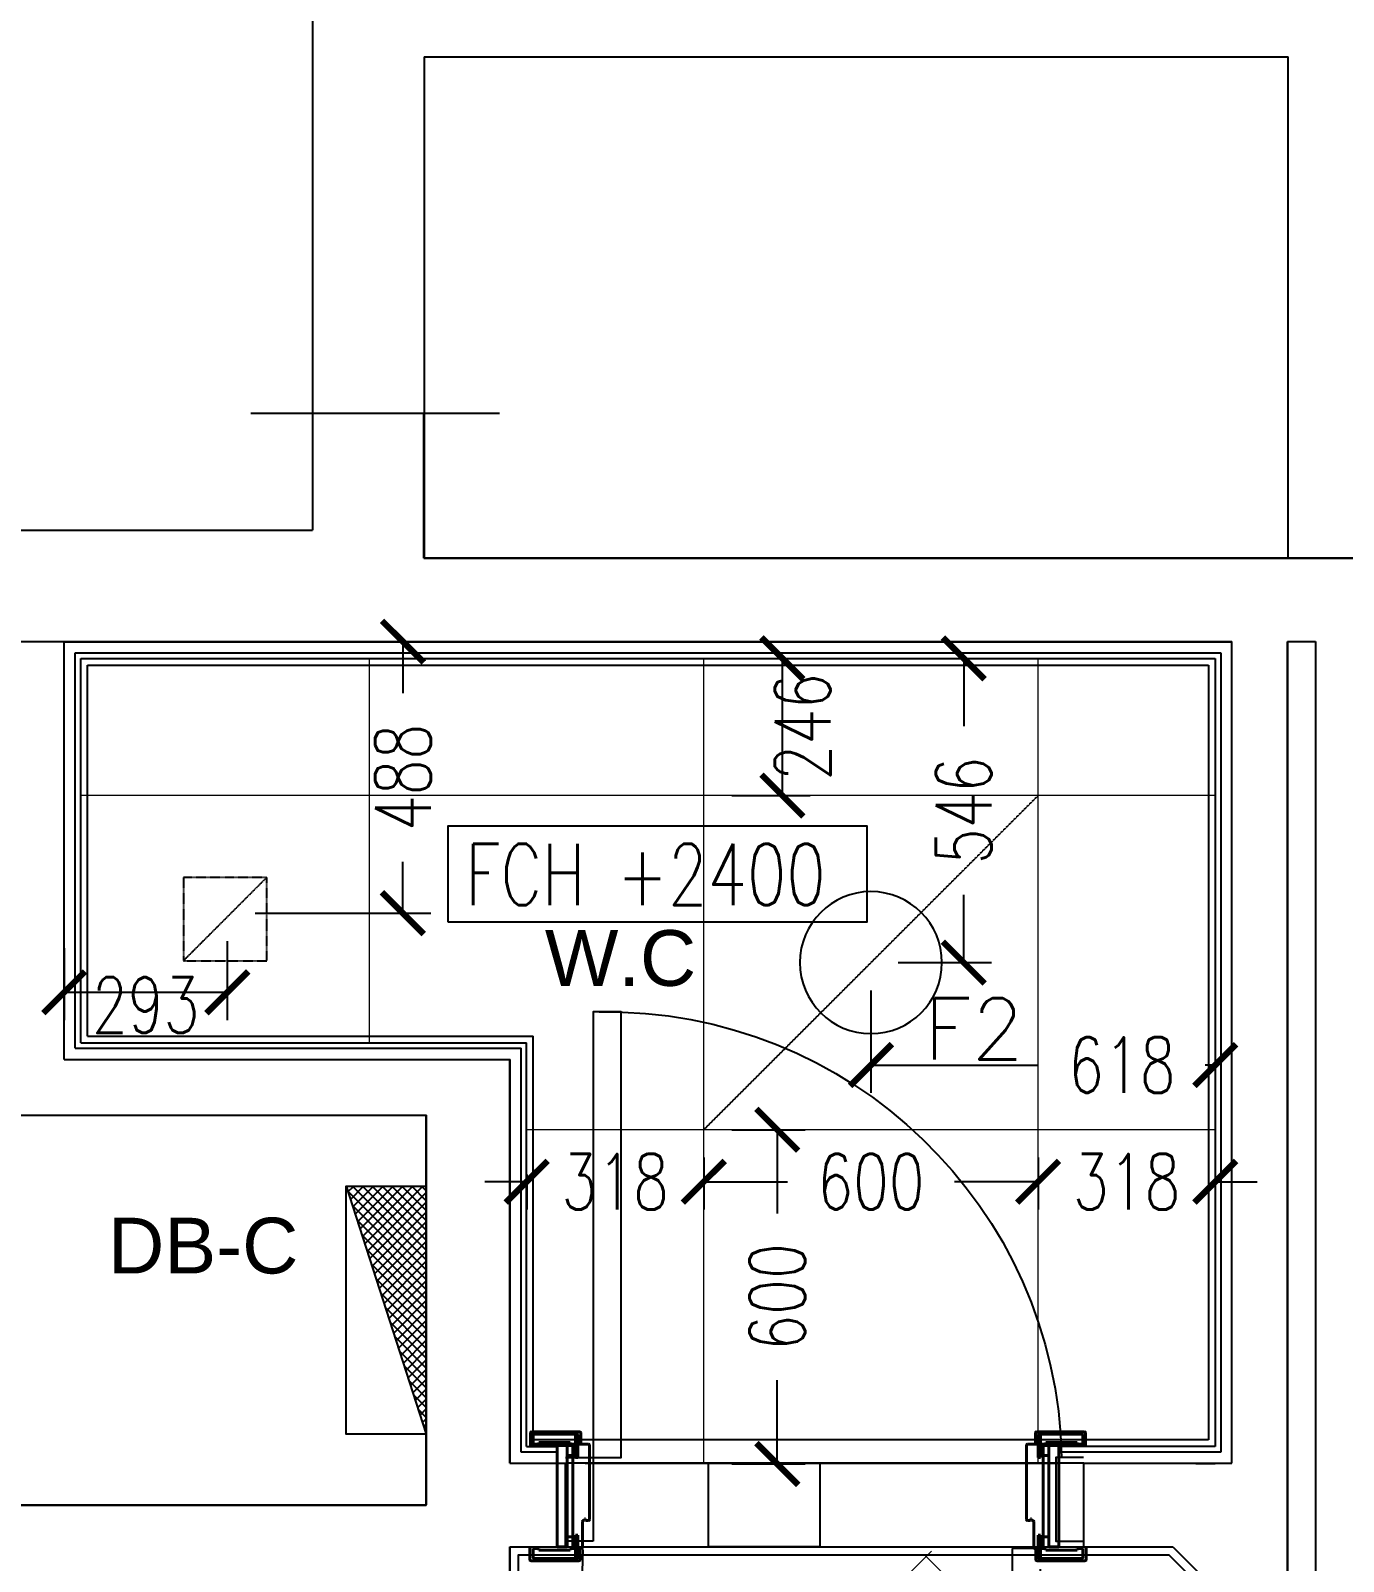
# Model space of a CAD drawing. Header units: millimetres. Extents: x 186805 to 449048, y 2167 to 51540.
# Drawn here: x 303588 to 305944, y 18431 to 21179 of the extents above; entities that cross this region are included whole.
import ezdxf
from ezdxf.enums import TextEntityAlignment as Align

# ---------------------------------------------------------------- set-up
doc = ezdxf.new("R2010")
doc.units = ezdxf.units.MM
for name, pattern in [('BC$0$DASHED', [0.75, 0.5, -0.25]), ('DASHED', [0.75, 0.5, -0.25]), ('HIDDEN2', [0.1875, 0.125, -0.0625]), ('TYPICAL.FLR HVAC DUCTING_xref(NID-R5-MO)$0$TYPICAL FLR.-HVAC_xref$0$HIDDEN', [0.375, 0.25, -0.125])]:
    doc.linetypes.add(name, pattern=pattern)
doc.layers.get('0').update_dxf_attribs({"linetype": 'CONTINUOUS'})
doc.layers.get('Defpoints').update_dxf_attribs({"linetype": 'CONTINUOUS'})
for name, color, linetype, lineweight in [('0-60x60-C', 3, 'CONTINUOUS', 13), ('1', 130, 'CONTINUOUS', 40), ('wall', 4, 'CONTINUOUS', 25)]:
    doc.layers.add(name, color=color, linetype=linetype, lineweight=lineweight)
for name, color, linetype in [('0TG-text', 4, 'CONTINUOUS'), ('A-ABOVE DOOR', 1, 'HIDDEN2'), ('a-door', 4, 'CONTINUOUS'), ('a-hatch shaft', 7, 'CONTINUOUS'), ('a-wall', 140, 'CONTINUOUS'), ('BC-TILES', 2, 'CONTINUOUS'), ('Carcass', 77, 'DASHED'), ('dimension', 7, 'CONTINUOUS'), ('DOOR', 3, 'CONTINUOUS'), ('E-ARMATUR', 2, 'CONTINUOUS'), ('E-POWER', 5, 'CONTINUOUS'), ('MEP', 16, 'CONTINUOUS'), ('SHADOW LINE', 151, 'CONTINUOUS'), ('TEXT', 3, 'CONTINUOUS')]:
    doc.layers.add(name, color=color, linetype=linetype)
doc.layers.add('D-ACC-150MM THICK', color=7, linetype='CONTINUOUS', true_color=0x309d2a)
doc.styles.add('BW.B$0$SAS', font='sanss___.ttf')
doc.styles.add('ROMANS_075', font='romans.shx', dxfattribs={"width": 0.75})
doc.dimstyles.new('ARCH_1-50B$0', dxfattribs={"dimscale": 1000, "dimtxt": 0.11, "dimasz": 0.075, "dimexe": 0.05, "dimexo": 0.05, "dimgap": 0.055, "dimtad": 0, "dimdec": 0, "dimrnd": 1, "dimzin": 12, "dimdsep": 46, "dimtxsty": 'ROMANS_075', "dimblk1": 'ARCHTICK', "dimblk2": 'ARCHTICK', "dimsah": 1, "dimcen": 0.07, "dimclrd": 9, "dimclre": 9, "dimadec": 0, "dimazin": 0, "dimtfac": 1, "dimtdec": 0, "dimtofl": 0, "dimtmove": 0, "dimatfit": 3, "dimldrblk": 'ARCHTICK', "dimfxl": 0.05, "dimtolj": 1, "dimtzin": 12, "dimarcsym": 0})

# ---------------------------------------------------------------- blocks, each defined once
blk = doc.blocks.new('A$C7C4A1575')
at = {"layer": 'A-ABOVE DOOR', "color": 8}
for p, q in [((74049.4, 33075), (74979.4, 33075)), ((74979.4, 32925), (74049.4, 32925))]:
    blk.add_line(p, q, dxfattribs=at)
at = {"layer": 'a-door', "color": 8}
for points in [[(74048.7, 32915), (74148.7, 32915), (74148.7, 32115), (74098.7, 32115), (74098.7, 33065)], [(74098.7, 33065), (74048.7, 33065)], [(74978.7, 32915), (74928.7, 32915), (74928.7, 33065), (74978.7, 33065)]]:
    blk.add_lwpolyline(points, dxfattribs=at)
blk.add_arc((74123.3, 32931.1), 816.3, 269.0247, 358.8665, dxfattribs=at)
at = {"layer": 'a-wall', "color": 8}
for p, q in [((75138.8, 33075), (76428.8, 34365)), ((73949.4, 33150), (73949.4, 33075)), ((75345.1, 33139.8), (75345.1, 31450)), ((75395.1, 31450), (75395.1, 33119.1)), ((73949.4, 33075), (74049.4, 33075)), ((74049.4, 33075), (74049.4, 32925)), ((74979.4, 33075), (74979.4, 32925)), ((74979.4, 33075), (75138.8, 33075)), ((72999.4, 33000), (73799.4, 33000)), ((73799.4, 33000), (73799.4, 32300)), ((73949.4, 32925), (73949.4, 32200)), ((73949.4, 32925), (74049.4, 32925)), ((74979.4, 32925), (75245.1, 32925)), ((75245.1, 32925), (75245.1, 31450)), ((72999.4, 32300), (73799.4, 32300)), ((73149.4, 32200), (73149.4, 31450)), ((73149.4, 32200), (73949.4, 32200)), ((73149.4, 31450), (75245.1, 31450)), ((75345.1, 31450), (75395.1, 31450)), ((73795.1, 30400), (73795.1, 31300)), ((73795.1, 31300), (75346.1, 31300)), ((75346.1, 31300), (75346.1, 30400)), ((72777.6, 31250), (73595.1, 31250)), ((73595.1, 29890), (73595.1, 31250)), ((73795.1, 30400), (75346.1, 30400))]:
    blk.add_line(p, q, dxfattribs=at)
blk = doc.blocks.new('A$C32DD6ECA')
at = {"layer": '0-60x60-C', "color": 16, "xscale": 0.04183124983683228, "yscale": 0.04183124983683228, "zscale": 0.04183124983683228, "rotation": 180}
blk.add_blockref('A$C7C4A1575', (4397.08, 2202.64), dxfattribs=at)
blk = doc.blocks.new('_ArchTick')
at = {"color": 0, "linetype": 'ByBlock', "const_width": 0.15}
blk.add_lwpolyline([(-0.5, -0.5), (0.5, 0.5)], dxfattribs=at)
blk = doc.blocks.new('*D137')
at = {"layer": 'Defpoints', "color": 0, "transparency": 16777216}
for p in [(-571499.7, -203690.4), (-571817.6, -203720.5), (-571817.6, -203783.7)]:
    blk.add_point(p, dxfattribs=at)
at = {"layer": 'dimension', "color": 9, "lineweight": -2, "transparency": 16777216}
for p, q in [((-571499.7, -203740.4), (-571499.7, -203833.7)), ((-571817.6, -203770.5), (-571817.6, -203833.7)), ((-571817.6, -203783.7), (-571892.6, -203783.7)), ((-571499.7, -203783.7), (-571424.7, -203783.7))]:
    blk.add_line(p, q, dxfattribs=at)
at = {"layer": 'dimension', "color": 9, "lineweight": -2, "transparency": 16777216, "xscale": 75, "yscale": 75, "zscale": 75}
blk.add_blockref('_ArchTick', (-571817.6, -203783.7), dxfattribs=at)
at = {"layer": 'dimension', "color": 9, "lineweight": -2, "transparency": 16777216, "xscale": 75, "yscale": 75, "zscale": 75, "rotation": 180}
blk.add_blockref('_ArchTick', (-571499.7, -203783.7), dxfattribs=at)
at = {"layer": 'dimension', "color": 0, "transparency": 16777216, "insert": (-571658.7, -203783.7), "char_height": 100, "attachment_point": 5, "style": 'ROMANS_075'}
blk.add_mtext('\\A1;318', dxfattribs=at)
blk = doc.blocks.new('*D138')
at = {"layer": 'Defpoints', "color": 0, "transparency": 16777216}
for p in [(-571499.7, -203690.4), (-570899.7, -203690.4), (-570899.7, -203783.7)]:
    blk.add_point(p, dxfattribs=at)
at = {"layer": 'dimension', "color": 9, "lineweight": -2, "transparency": 16777216}
for p, q in [((-571499.7, -203740.4), (-571499.7, -203833.7)), ((-570899.7, -203740.4), (-570899.7, -203833.7)), ((-571499.7, -203783.7), (-571349.4, -203783.7)), ((-570899.7, -203783.7), (-571050.1, -203783.7))]:
    blk.add_line(p, q, dxfattribs=at)
at = {"layer": 'dimension', "color": 9, "lineweight": -2, "transparency": 16777216, "xscale": 75, "yscale": 75, "zscale": 75, "rotation": 180}
blk.add_blockref('_ArchTick', (-571499.7, -203783.7), dxfattribs=at)
at = {"layer": 'dimension', "color": 9, "lineweight": -2, "transparency": 16777216, "xscale": 75, "yscale": 75, "zscale": 75}
blk.add_blockref('_ArchTick', (-570899.7, -203783.7), dxfattribs=at)
at = {"layer": 'dimension', "color": 0, "transparency": 16777216, "insert": (-571199.7, -203783.7), "char_height": 100, "attachment_point": 5, "style": 'ROMANS_075'}
blk.add_mtext('\\A1;600', dxfattribs=at)
blk = doc.blocks.new('*D139')
at = {"layer": 'Defpoints', "color": 0, "transparency": 16777216}
for p in [(-570899.7, -203690.4), (-570581.9, -203690.4), (-570899.7, -203783.7)]:
    blk.add_point(p, dxfattribs=at)
at = {"layer": 'dimension', "color": 9, "lineweight": -2, "transparency": 16777216}
for p, q in [((-570899.7, -203740.4), (-570899.7, -203833.7)), ((-570581.9, -203740.4), (-570581.9, -203833.7)), ((-570899.7, -203783.7), (-570974.7, -203783.7)), ((-570581.9, -203783.7), (-570506.9, -203783.7))]:
    blk.add_line(p, q, dxfattribs=at)
at = {"layer": 'dimension', "color": 9, "lineweight": -2, "transparency": 16777216, "xscale": 75, "yscale": 75, "zscale": 75}
blk.add_blockref('_ArchTick', (-570899.7, -203783.7), dxfattribs=at)
at = {"layer": 'dimension', "color": 9, "lineweight": -2, "transparency": 16777216, "xscale": 75, "yscale": 75, "zscale": 75, "rotation": 180}
blk.add_blockref('_ArchTick', (-570581.9, -203783.7), dxfattribs=at)
at = {"layer": 'dimension', "color": 0, "transparency": 16777216, "insert": (-570740.8, -203783.7), "char_height": 100, "attachment_point": 5, "style": 'ROMANS_075'}
blk.add_mtext('\\A1;318', dxfattribs=at)
blk = doc.blocks.new('*D140')
at = {"layer": 'Defpoints', "color": 0, "transparency": 16777216}
for p in [(-571499.7, -202844.1), (-571358.7, -202844.1), (-571499.7, -203090.4)]:
    blk.add_point(p, dxfattribs=at)
at = {"layer": 'dimension', "color": 9, "lineweight": -2, "transparency": 16777216}
for p, q in [((-571449.7, -202844.1), (-571308.7, -202844.1)), ((-571358.7, -203090.4), (-571358.7, -202844.1)), ((-571449.7, -203090.4), (-571308.7, -203090.4))]:
    blk.add_line(p, q, dxfattribs=at)
at = {"layer": 'dimension', "color": 9, "lineweight": -2, "transparency": 16777216, "xscale": 75, "yscale": 75, "zscale": 75}
for p, rotation in [((-571358.7, -202844.1), 90), ((-571358.7, -203090.4), 270)]:
    blk.add_blockref('_ArchTick', p, dxfattribs=dict(at, rotation=rotation))
at = {"layer": 'dimension', "color": 0, "transparency": 16777216, "insert": (-571322.4, -202967.2), "char_height": 100, "attachment_point": 5, "rotation": 90, "style": 'ROMANS_075'}
blk.add_mtext('\\A1;246', dxfattribs=at)
blk = doc.blocks.new('*D141')
at = {"layer": 'Defpoints', "color": 0, "transparency": 16777216}
for p in [(-571499.7, -203690.4), (-571367.8, -203690.4), (-571499.7, -204290.4)]:
    blk.add_point(p, dxfattribs=at)
at = {"layer": 'dimension', "color": 9, "lineweight": -2, "transparency": 16777216}
for p, q in [((-571449.7, -203690.4), (-571317.8, -203690.4)), ((-571367.8, -203690.4), (-571367.8, -203840.7)), ((-571367.8, -204290.4), (-571367.8, -204140)), ((-571449.7, -204290.4), (-571317.8, -204290.4))]:
    blk.add_line(p, q, dxfattribs=at)
at = {"layer": 'dimension', "color": 9, "lineweight": -2, "transparency": 16777216, "xscale": 75, "yscale": 75, "zscale": 75}
for p, rotation in [((-571367.8, -203690.4), 90), ((-571367.8, -204290.4), 270)]:
    blk.add_blockref('_ArchTick', p, dxfattribs=dict(at, rotation=rotation))
at = {"layer": 'dimension', "color": 0, "transparency": 16777216, "insert": (-571367.8, -203990.4), "char_height": 100, "attachment_point": 5, "rotation": 90, "style": 'ROMANS_075'}
blk.add_mtext('\\A1;600', dxfattribs=at)
blk = doc.blocks.new('*D161')
at = {"layer": 'Defpoints', "color": 0, "transparency": 16777216}
for p in [(-571199.7, -203390.4), (-570581.9, -203478.2), (-570581.9, -203574.2)]:
    blk.add_point(p, dxfattribs=at)
at = {"layer": 'dimension', "color": 9, "lineweight": -2, "transparency": 16777216}
for p, q in [((-571199.7, -203440.4), (-571199.7, -203624.2)), ((-570581.9, -203528.2), (-570581.9, -203624.2)), ((-571199.7, -203574.2), (-570899, -203574.2)), ((-570581.9, -203574.2), (-570599.7, -203574.2))]:
    blk.add_line(p, q, dxfattribs=at)
at = {"layer": 'dimension', "color": 9, "lineweight": -2, "transparency": 16777216, "xscale": 75, "yscale": 75, "zscale": 75, "rotation": 180}
blk.add_blockref('_ArchTick', (-571199.7, -203574.2), dxfattribs=at)
at = {"layer": 'dimension', "color": 9, "lineweight": -2, "transparency": 16777216, "xscale": 75, "yscale": 75, "zscale": 75}
blk.add_blockref('_ArchTick', (-570581.9, -203574.2), dxfattribs=at)
at = {"layer": 'dimension', "color": 0, "transparency": 16777216, "insert": (-570749.3, -203574.2), "char_height": 100, "attachment_point": 5, "style": 'ROMANS_075'}
blk.add_mtext('\\A1;618', dxfattribs=at)
blk = doc.blocks.new('*D162')
at = {"layer": 'Defpoints', "color": 0, "transparency": 16777216}
for p in [(-571216, -202844.1), (-571033.2, -202844.1), (-571200.7, -203390.3)]:
    blk.add_point(p, dxfattribs=at)
at = {"layer": 'dimension', "color": 9, "lineweight": -2, "transparency": 16777216}
for p, q in [((-571166, -202844.1), (-570983.2, -202844.1)), ((-571033.2, -202844.1), (-571033.2, -202965.8)), ((-571033.2, -203390.3), (-571033.2, -203268.6)), ((-571150.7, -203390.3), (-570983.2, -203390.3))]:
    blk.add_line(p, q, dxfattribs=at)
at = {"layer": 'dimension', "color": 9, "lineweight": -2, "transparency": 16777216, "xscale": 75, "yscale": 75, "zscale": 75}
for p, rotation in [((-571033.2, -202844.1), 90), ((-571033.2, -203390.3), 270)]:
    blk.add_blockref('_ArchTick', p, dxfattribs=dict(at, rotation=rotation))
at = {"layer": 'dimension', "color": 0, "transparency": 16777216, "insert": (-571033.2, -203117.2), "char_height": 100, "attachment_point": 5, "rotation": 90, "style": 'ROMANS_075'}
blk.add_mtext('\\A1;546', dxfattribs=at)
blk = doc.blocks.new('*D192')
at = {"layer": 'Defpoints', "color": 0, "transparency": 16777216}
for p in [(-572354.9, -202814.1), (-572039.7, -202814.1), (-572354.9, -203301.6)]:
    blk.add_point(p, dxfattribs=at)
at = {"layer": 'dimension', "color": 9, "lineweight": -2, "transparency": 16777216}
for p, q in [((-572304.9, -202814.1), (-571989.7, -202814.1)), ((-572039.7, -202814.1), (-572039.7, -202906.4)), ((-572039.7, -203301.6), (-572039.7, -203209.3)), ((-572304.9, -203301.6), (-571989.7, -203301.6))]:
    blk.add_line(p, q, dxfattribs=at)
at = {"layer": 'dimension', "color": 9, "lineweight": -2, "transparency": 16777216, "xscale": 75, "yscale": 75, "zscale": 75}
for p, rotation in [((-572039.7, -202814.1), 90), ((-572039.7, -203301.6), 270)]:
    blk.add_blockref('_ArchTick', p, dxfattribs=dict(at, rotation=rotation))
at = {"layer": 'dimension', "color": 0, "transparency": 16777216, "insert": (-572039.7, -203057.8), "char_height": 100, "attachment_point": 5, "rotation": 90, "style": 'ROMANS_075'}
blk.add_mtext('\\A1;488', dxfattribs=at)
blk = doc.blocks.new('f44')
at = {"layer": 'E-ARMATUR', "color": 16}
blk.add_circle((0, 0), 127.5, dxfattribs=at)
blk = doc.blocks.new('PANO')
at = {"layer": 'E-POWER'}
h = blk.add_hatch(dxfattribs=at)
h.set_pattern_fill('ANSI37', color=256, scale=100, angle=90, style=0)
h.set_pattern_definition([(315, (172775.662, 383044.559), (8.83883476, 8.83883476), []), (45, (172775.662, 383044.559), (-8.83883476, 8.83883476), [])])
h.paths.add_polyline_path([(222.5, -144), (222.5, -73.3), (4, -73.3)])
h.paths.add_polyline_path([(222.5, -73.3), (222.5, 0), (-222.5, 0), (4, -73.3)])
blk.add_line((222.5, -144), (-222.5, 0), dxfattribs=at)
blk.add_lwpolyline([(-222.5, 0), (-222.5, -144), (222.5, -144), (222.5, 0)], close=True, dxfattribs=at)
blk = doc.blocks.new('*D118')
at = {"layer": 'Defpoints', "color": 0, "transparency": 16777216}
for p in [(-572354.9, -203301.6), (-572647.6, -203314.1), (-572354.9, -203443.6)]:
    blk.add_point(p, dxfattribs=at)
at = {"layer": 'dimension', "color": 9, "lineweight": -2, "transparency": 16777216}
for p, q in [((-572647.6, -203364.1), (-572647.6, -203493.6)), ((-572354.9, -203351.6), (-572354.9, -203493.6)), ((-572647.6, -203443.6), (-572354.9, -203443.6))]:
    blk.add_line(p, q, dxfattribs=at)
at = {"layer": 'dimension', "color": 9, "lineweight": -2, "transparency": 16777216, "xscale": 75, "yscale": 75, "zscale": 75, "rotation": 180}
blk.add_blockref('_ArchTick', (-572647.6, -203443.6), dxfattribs=at)
at = {"layer": 'dimension', "color": 9, "lineweight": -2, "transparency": 16777216, "xscale": 75, "yscale": 75, "zscale": 75}
blk.add_blockref('_ArchTick', (-572354.9, -203443.6), dxfattribs=at)
at = {"layer": 'dimension', "color": 0, "transparency": 16777216, "insert": (-572501.3, -203466.4), "char_height": 100, "attachment_point": 5, "style": 'ROMANS_075'}
blk.add_mtext('\\A1;293', dxfattribs=at)
blk = doc.blocks.new('A$C35C014DB')
at = {"color": 9}
blk.add_lwpolyline([(10619.9, 12571.7), (12331.1, 14282.9), (11056.1, 15557.9), (9887.8, 15557.9), (9887.8, 15482.9), (9087.8, 15482.9), (9087.8, 14103.8), (9241, 13950.6), (9382.5, 14092), (9863.3, 13611.2), (9721.9, 13469.8)], close=True, dxfattribs=at)
at = {"layer": '0-60x60-C', "color": 1}
for p, q in [((9620.7, 16477.9), (9620.7, 17167.9)), ((10220.7, 15721.7), (10220.7, 17167.9)), ((10820.7, 15721.7), (10820.7, 17167.9)), ((11138.6, 16921.7), (9102.8, 16921.7)), ((11138.6, 16321.7), (9902.8, 16321.7)), ((10857.8, 15721.7), (10007.8, 15721.7)), ((11103.6, 15721.7), (11138.6, 15721.7)), ((10629.2, 15565), (9136.4, 14072.2)), ((10617.7, 15557.9), (12111.9, 14063.7))]:
    blk.add_line(p, q, dxfattribs=at)
at = {"layer": '1', "color": 8}
for p, q in [((9909.8, 15777.6), (9909.8, 15754.6)), ((9997.8, 15779.6), (9911.8, 15779.6)), ((9990.8, 15775.1), (9916.8, 15775.1)), ((9990.8, 15757.1), (9990.8, 15775.1)), ((9992.8, 15775.1), (9990.8, 15775.1)), ((9990.8, 15775.1), (9990.8, 15735.1)), ((9999.8, 15757.1), (9999.8, 15777.6)), ((10815.8, 15757.1), (10815.8, 15777.6)), ((10817.8, 15779.6), (10903.8, 15779.6)), ((10822.8, 15775.1), (10824.8, 15775.1)), ((10824.8, 15757.1), (10824.8, 15775.1)), ((10824.8, 15775.1), (10898.8, 15775.1)), ((10824.8, 15775.1), (10824.8, 15735.1)), ((10905.8, 15777.6), (10905.8, 15754.6)), ((9909.8, 15754.6), (9985.8, 15754.6)), ((9914.8, 15773.1), (9914.8, 15757.1)), ((9914.8, 15757.1), (9924.8, 15757.1)), ((9924.8, 15757.1), (9924.8, 15760.1)), ((9924.8, 15760.1), (9980.8, 15760.1)), ((9957.8, 15754.6), (9975.8, 15754.6)), ((9957.8, 15572.6), (9957.8, 15754.6)), ((9975.8, 15754.6), (9975.8, 15572.6)), ((9980.8, 15760.1), (9980.8, 15757.1)), ((9980.8, 15757.1), (9990.8, 15757.1)), ((9990.8, 15757.1), (9985.8, 15757.1)), ((9985.8, 15757.1), (9985.8, 15722.1)), ((9990.8, 15733.1), (9990.8, 15757.1)), ((9994.8, 15735.1), (9994.8, 15773.1)), ((10013.8, 15757.1), (9994.8, 15757.1)), ((9994.8, 15757.1), (9994.8, 15733.1)), ((10015.8, 15622.1), (10015.8, 15755.1)), ((10799.8, 15622.1), (10799.8, 15755.1)), ((10801.8, 15757.1), (10820.8, 15757.1)), ((10820.8, 15735.1), (10820.8, 15773.1)), ((10820.8, 15757.1), (10820.8, 15733.1)), ((10834.8, 15757.1), (10824.8, 15757.1)), ((10824.8, 15733.1), (10824.8, 15757.1)), ((10824.8, 15757.1), (10829.8, 15757.1)), ((10829.8, 15757.1), (10829.8, 15722.1)), ((10905.8, 15754.6), (10829.8, 15754.6)), ((10890.8, 15760.1), (10834.8, 15760.1)), ((10834.8, 15760.1), (10834.8, 15757.1)), ((10857.8, 15754.6), (10839.8, 15754.6)), ((10839.8, 15754.6), (10839.8, 15572.6)), ((10857.8, 15572.6), (10857.8, 15754.6)), ((10890.8, 15757.1), (10890.8, 15760.1)), ((10900.8, 15757.1), (10890.8, 15757.1)), ((10900.8, 15773.1), (10900.8, 15757.1)), ((9975.8, 15736.6), (9985.8, 15736.6)), ((9985.8, 15590.6), (9985.8, 15736.6)), ((9990.8, 15735.1), (9994.8, 15735.1)), ((9994.8, 15733.1), (9990.8, 15733.1)), ((10824.8, 15735.1), (10820.8, 15735.1)), ((10820.8, 15733.1), (10824.8, 15733.1)), ((10839.8, 15736.6), (10829.8, 15736.6)), ((10829.8, 15590.6), (10829.8, 15736.6)), ((9985.8, 15717.1), (9985.8, 15650.1)), ((10829.8, 15717.1), (10829.8, 15650.1)), ((9985.8, 15645.1), (9985.8, 15650.1)), ((9985.8, 15645.1), (9985.8, 15610.1)), ((10829.8, 15645.1), (10829.8, 15650.1)), ((10829.8, 15645.1), (10829.8, 15610.1)), ((10002.8, 15572.1), (10002.8, 15618.1)), ((10004.8, 15620.1), (10006.6, 15620.1)), ((10006.6, 15621.1), (10006.6, 15623.1)), ((10008.7, 15623.1), (10006.6, 15623.1)), ((10006.6, 15620.1), (10006.6, 15621.1)), ((10008.7, 15622.1), (10008.7, 15623.1)), ((10008.7, 15620.1), (10008.7, 15622.1)), ((10008.7, 15620.1), (10013.8, 15620.1)), ((10807, 15620.1), (10801.8, 15620.1)), ((10807, 15622.1), (10807, 15623.1)), ((10807, 15623.1), (10809.1, 15623.1)), ((10807, 15620.1), (10807, 15622.1)), ((10809.1, 15621.1), (10809.1, 15623.1)), ((10809.1, 15620.1), (10809.1, 15621.1)), ((10810.8, 15620.1), (10809.1, 15620.1)), ((10812.8, 15572.1), (10812.8, 15618.1)), ((9975.8, 15590.6), (9985.8, 15590.6)), ((9985.8, 15605.1), (9985.8, 15570.1)), ((9990.8, 15570.1), (9990.8, 15594.1)), ((9990.8, 15594.1), (9994.8, 15594.1)), ((9990.8, 15592.1), (9994.8, 15592.1)), ((9990.8, 15552.1), (9990.8, 15592.1)), ((9994.8, 15594.1), (9994.8, 15570.1)), ((9994.8, 15592.1), (9994.8, 15554.1)), ((10824.8, 15594.1), (10820.8, 15594.1)), ((10820.8, 15594.1), (10820.8, 15570.1)), ((10824.8, 15592.1), (10820.8, 15592.1)), ((10820.8, 15592.1), (10820.8, 15554.1)), ((10824.8, 15570.1), (10824.8, 15594.1)), ((10824.8, 15552.1), (10824.8, 15592.1)), ((10829.8, 15605.1), (10829.8, 15570.1)), ((10839.8, 15590.6), (10829.8, 15590.6)), ((9908.8, 15549.6), (9908.8, 15572.6)), ((9914.8, 15554.1), (9914.8, 15570.1)), ((9914.8, 15570.1), (9924.8, 15570.1)), ((9924.8, 15570.1), (9924.8, 15567.1)), ((9924.8, 15567.1), (9980.8, 15567.1)), ((9975.8, 15572.6), (9957.8, 15572.6)), ((9980.8, 15567.1), (9980.8, 15570.1)), ((9980.8, 15570.1), (9990.8, 15570.1)), ((9985.8, 15570.1), (9990.8, 15570.1)), ((9990.8, 15570.1), (9990.8, 15552.1)), ((9994.8, 15570.1), (10000.8, 15570.1)), ((9998.8, 15570.1), (9998.8, 15549.6)), ((10820.8, 15570.1), (10814.8, 15570.1)), ((10816.8, 15570.1), (10816.8, 15549.6)), ((10829.8, 15570.1), (10824.8, 15570.1)), ((10834.8, 15570.1), (10824.8, 15570.1)), ((10824.8, 15570.1), (10824.8, 15552.1)), ((10834.8, 15567.1), (10834.8, 15570.1)), ((10890.8, 15567.1), (10834.8, 15567.1)), ((10839.8, 15572.6), (10857.8, 15572.6)), ((10890.8, 15570.1), (10890.8, 15567.1)), ((10900.8, 15570.1), (10890.8, 15570.1)), ((10900.8, 15554.1), (10900.8, 15570.1)), ((10906.8, 15549.6), (10906.8, 15572.6)), ((9996.8, 15547.6), (9910.8, 15547.6)), ((9990.8, 15552.1), (9916.8, 15552.1)), ((9992.8, 15552.1), (9990.8, 15552.1)), ((10818.8, 15547.6), (10904.8, 15547.6)), ((10822.8, 15552.1), (10824.8, 15552.1)), ((10824.8, 15552.1), (10898.8, 15552.1))]:
    blk.add_line(p, q, dxfattribs=at)
for centre, start, end in [((9911.8, 15777.6), 90, 180), ((9916.8, 15773.1), 90, 180), ((9992.8, 15773.1), 360, 90), ((9997.8, 15777.6), 360, 90), ((10817.8, 15777.6), 90, 180), ((10822.8, 15773.1), 90, 180), ((10898.8, 15773.1), 0, 90), ((10903.8, 15777.6), 0, 90), ((10013.8, 15755.1), 360, 90), ((10801.8, 15755.1), 90, 180), ((10004.8, 15618.1), 90, 180), ((10013.8, 15622.1), 270, 360), ((10801.8, 15622.1), 180, 270), ((10810.8, 15618.1), 0, 90), ((10000.8, 15572.1), 270, 360), ((10814.8, 15572.1), 180, 270), ((9910.8, 15549.6), 180, 270), ((9916.8, 15554.1), 180, 270), ((9992.8, 15554.1), 270, 360), ((9996.8, 15549.6), 270, 360), ((10818.8, 15549.6), 180, 270), ((10822.8, 15554.1), 180, 270), ((10898.8, 15554.1), 270, 0), ((10904.8, 15549.6), 270, 0)]:
    blk.add_arc(centre, 2, start, end, dxfattribs=at)
at = {"layer": 'A-ABOVE DOOR'}
for p, q in [((10902.8, 15722.9), (9972.8, 15722.9)), ((9972.8, 15572.9), (10902.8, 15572.9))]:
    blk.add_line(p, q, dxfattribs=at)
at = {"layer": 'a-hatch shaft', "color": 140}
for p, q in [((9718.6, 17347.9), (9718.6, 17608.3)), ((11418.6, 17347.9), (9718.6, 17347.9))]:
    blk.add_line(p, q, dxfattribs=at)
at = {"layer": 'BC-TILES', "color": 71}
for p, q in [((9092.8, 16467.9), (9092.8, 17177.9)), ((9092.8, 17177.9), (11148.6, 17177.9)), ((11148.6, 17177.9), (11148.6, 15742.9)), ((9092.8, 16467.9), (9892.8, 16467.9)), ((9892.8, 15742.9), (9892.8, 16467.9)), ((9959, 15742.7), (9892.8, 15742.9)), ((11148.6, 15742.9), (10857.8, 15742.9))]:
    blk.add_line(p, q, dxfattribs=at)
at = {"layer": 'BC-TILES'}
for p, q in [((9102.8, 16477.9), (9102.8, 17167.9)), ((9102.8, 17167.9), (11138.6, 17167.9)), ((11138.6, 17167.9), (11138.6, 15752.9)), ((9102.8, 16477.9), (9902.8, 16477.9)), ((9902.8, 15752.9), (9902.8, 16477.9)), ((11138.6, 15752.9), (10857.8, 15752.9))]:
    blk.add_line(p, q, dxfattribs=at)
at = {"layer": 'Carcass', "color": 2}
blk.add_line((10820.7, 16921.7), (10220.7, 16321.7), dxfattribs=at)
at = {"layer": 'D-ACC-150MM THICK'}
blk.add_line((9072.8, 17197.9), (8922.8, 17197.9), dxfattribs=at)
at = {"layer": 'dimension'}
blk.add_line((9902.8, 15752.9), (9957.8, 15752.9), dxfattribs=at)
at = {"layer": 'DOOR', "color": 8, "linetype": 'BC$0$DASHED', "ltscale": 150}
for p, q in [((10774.2, 15570.1), (10774.2, 14670.1)), ((10815.8, 15570.1), (10774.2, 15570.1)), ((10824.8, 14670.1), (10824.8, 15570.1))]:
    blk.add_line(p, q, dxfattribs=at)
blk.add_arc((10859.5, 15522.7), 856.9, 176.964, 264.2872, dxfattribs=at)
at = {"layer": 'MEP', "linetype": 'TYPICAL.FLR HVAC DUCTING_xref(NID-R5-MO)$0$TYPICAL FLR.-HVAC_xref$0$HIDDEN', "ltscale": 0.5}
blk.add_line((9286.8, 16624.8), (9436.8, 16774.8), dxfattribs=at)
blk.add_lwpolyline([(9436.8, 16774.8), (9286.8, 16774.8), (9286.8, 16624.8), (9436.8, 16624.8)], close=True, dxfattribs=at)
at = {"layer": 'MEP'}
for points in [[(9999.7, 15657.6, 0, 0, 0), (9999.7, 15731.5, 0, 0, 0), (9975.6, 15731.5, 0, 0, 0), (10022.5, 15783.4, 0, 0, 0), (9999.7, 15783.4, 0, 0, 0), (9999.7, 15846.1, 42, 0, 0), (9999.7, 15951.1, 0, 0, 0)], [(10005.7, 15249.7, 0, 0, 0), (10005.7, 15323.6, 0, 0, 0), (9981.7, 15323.6, 0, 0, 0), (10028.5, 15375.5, 0, 0, 0), (10005.7, 15375.5, 0, 0, 0), (10005.7, 15438.1, 42, 0, 0), (10005.7, 15543.1, 0, 0, 0)]]:
    blk.add_lwpolyline(points, format="xyseb", dxfattribs=at)
blk.add_lwpolyline([(10429, 15572.9), (10229, 15572.9), (10229, 15722.9), (10429, 15722.9)], close=True, dxfattribs=at)
at = {"layer": 'SHADOW LINE'}
for p, q in [((9114.8, 16489.9), (9114.8, 17155.9)), ((9114.8, 17155.9), (11126.6, 17155.9)), ((11126.6, 17155.9), (11126.6, 15764.9)), ((9114.8, 16489.9), (9914.8, 16489.9)), ((9914.8, 15764.9), (9914.8, 16489.9)), ((11126.6, 15764.9), (9914.8, 15764.9))]:
    blk.add_line(p, q, dxfattribs=at)
at = {"layer": 'TEXT', "color": 4}
blk.add_lwpolyline([(9761.3, 16694.9), (10513.8, 16694.9), (10513.8, 16866.7), (9761.3, 16866.7)], close=True, dxfattribs=at)
at = {"layer": 'wall'}
for p, q in [((9408, 17608.3), (9854.1, 17608.3)), ((9518.6, 17608.3), (9518.6, 17397.9)), ((9718.6, 17608.3), (9718.6, 17347.9)), ((8701.1, 17397.9), (9518.6, 17397.9)), ((9718.6, 17347.9), (11418.6, 17347.9)), ((9072.8, 17197.9), (11168.6, 17197.9)), ((9072.8, 16447.9), (9072.8, 17197.9)), ((11168.6, 15722.9), (11168.6, 17197.9)), ((11268.6, 15508.1), (11268.6, 17197.9)), ((11318.6, 17197.9), (11268.6, 17197.9)), ((11318.6, 17197.9), (11318.6, 15528.8)), ((9072.8, 16447.9), (9872.8, 16447.9)), ((9872.8, 15722.9), (9872.8, 16447.9)), ((8922.8, 16347.9), (9722.8, 16347.9)), ((9722.8, 15647.9), (9722.8, 16347.9)), ((9872.8, 15722.9), (9972.8, 15722.9)), ((9972.8, 15572.9), (9972.8, 15722.9)), ((10902.8, 15572.9), (10902.8, 15722.9)), ((10902.8, 15722.9), (11168.6, 15722.9)), ((8922.8, 15647.9), (9722.8, 15647.9)), ((9872.8, 15572.9), (9972.8, 15572.9)), ((9872.8, 15497.9), (9872.8, 15572.9)), ((10902.8, 15572.9), (11062.3, 15572.9)), ((11062.3, 15572.9), (12352.3, 14282.9))]:
    blk.add_line(p, q, dxfattribs=at)
at = {"layer": 'E-POWER', "xscale": -1, "rotation": 270}
blk.add_blockref('PANO', (9722.8, 15997.9), dxfattribs=at)
at = {"layer": 'MEP', "xscale": -1, "rotation": 180}
blk.add_blockref('f44', (10520.7, 16621.7), dxfattribs=at)
at = {"layer": '0TG-text', "style": 'BW.B$0$SAS'}
blk.add_text('W.C', height=100, dxfattribs=at).set_placement((10071.4, 16580), align=Align.CENTER)
blk.add_text('DB-C', height=100, dxfattribs=at).set_placement((9151.7, 16063.7))
at = {"layer": 'TEXT', "color": 2, "linetype": 'Continuous', "style": 'ROMANS_075'}
blk.add_text('F2', height=110, dxfattribs=at).set_placement((10616.2, 16447.8))
at = {"layer": 'TEXT', "color": 2, "linetype": 'Continuous', "insert": (9792.5, 16780), "char_height": 110, "attachment_point": 4, "style": 'ROMANS_075'}
blk.add_mtext('FCH +2400', dxfattribs=at)
at = {"layer": 'dimension'}
for base, p1, p2, angle, picture, middle, set_off in [((9680.7275086, 17197.9487826), (9365.5242363, 16710.4487826), (9365.5242363, 17197.9487826), 270, '*D192', (9680.7275086, 16954.1987826), (581720.4558294, 220012.0398362)), ((10687.3, 17167.9), (10519.7, 16621.7), (10504.4, 17167.9), 270, '*D162', (10687.3, 16894.8), (581720.5, 220012)), ((10352.7, 16321.7), (10220.7, 15721.7), (10220.7, 16321.7), 270, '*D141', (10352.7, 16021.7), (581720.5, 220012)), ((10820.7, 16228.4), (10220.7, 16321.7), (10820.7, 16321.7), 180, '*D138', (10520.7, 16228.4), (581720.5, 220012))]:
    dim = blk.add_linear_dim(base=base, p1=p1, p2=p2, angle=angle, dimstyle='ARCH_1-50B$0', override={"dimtxt": 0.1, "dimtmove": 2}, dxfattribs=at)
    dim.commit()
    dim.dimension.update_dxf_attribs({"geometry": picture, "text_midpoint": middle, "insert": set_off})
for base, p1, p2, angle, picture, middle in [((10361.7, 17167.9), (10220.7, 16921.7), (10220.7, 17167.9), 270, '*D140', (10398.1, 17044.8)), ((9365.5, 16568.4), (9072.8, 16697.9), (9365.5, 16710.4), 180, '*D118', (9219.2, 16545.6))]:
    dim = blk.add_linear_dim(base=base, p1=p1, p2=p2, angle=angle, dimstyle='ARCH_1-50B$0', override={"dimtxt": 0.1, "dimtmove": 2}, dxfattribs=at)
    dim.commit()
    dim.dimension.update_dxf_attribs({"geometry": picture, "text_midpoint": middle, "dimtype": 128, "insert": (581720.5, 220012)})
dim = blk.add_linear_dim(base=(11138.6, 16437.8), p1=(10520.7, 16621.7), p2=(11138.6, 16533.8), dimstyle='ARCH_1-50B$0', override={"dimtxt": 0.1, "dimtmove": 2}, dxfattribs=at)
dim.commit()
dim.dimension.update_dxf_attribs({"geometry": '*D161', "text_midpoint": (10971.1, 16437.8), "dimtype": 128, "insert": (581720.5, 220012)})
for base, p1, p2, picture, middle in [((9902.8, 16228.4), (10220.7, 16321.7), (9902.8, 16291.6), '*D137', (10061.8, 16228.4)), ((10820.7, 16228.4), (11138.6, 16321.7), (10820.7, 16321.7), '*D139', (10979.6, 16228.4))]:
    dim = blk.add_linear_dim(base=base, p1=p1, p2=p2, dimstyle='ARCH_1-50B$0', override={"dimtxt": 0.1, "dimtmove": 2}, dxfattribs=at)
    dim.commit()
    dim.dimension.update_dxf_attribs({"geometry": picture, "text_midpoint": middle, "insert": (581720.5, 220012)})

msp = doc.modelspace()

# ---------------------------------------------------------------- block references
at = {"linetype": 'ByBlock'}
msp.add_blockref('A$C35C014DB', (294575.3, 2884.3), dxfattribs=at)
at = {"layer": '0-60x60-C', "color": 16, "xscale": -23.90557308239969, "yscale": 23.90557308239969, "zscale": 23.90557308239969}
msp.add_blockref('A$C32DD6ECA', (335613.6, -1123), dxfattribs=at)

doc.saveas('drawing.dxf')
